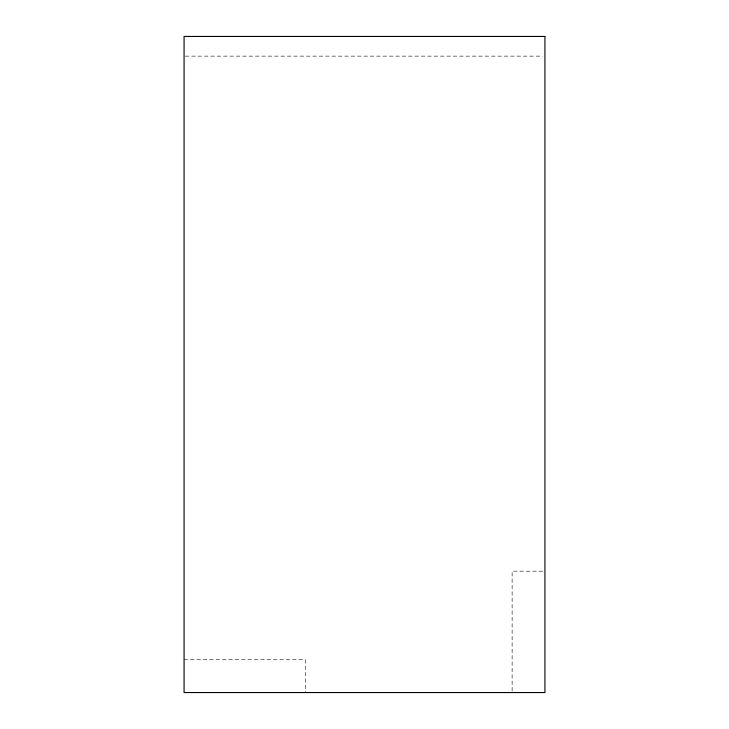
<?xml version="1.0" encoding="UTF-8"?>
<svg xmlns="http://www.w3.org/2000/svg" width="729" height="729" viewBox="0 0 729 729"><rect width="100%" height="100%" fill="white"/><g stroke="black" fill="none" stroke-linecap="round" stroke-linejoin="round"><path stroke-width="0.55" stroke-dasharray="3.65 2.73" d="M185.212 56.133L542.649 56.133M542.668 571.171L512.123 571.171L512.123 692.55M184.072 659.745L305.451 659.745L305.451 692.55"/><path stroke-width="1.09" d="M544.928 36.45L184.072 36.45L184.072 692.55L544.928 692.55L544.928 36.45"/></g></svg>
